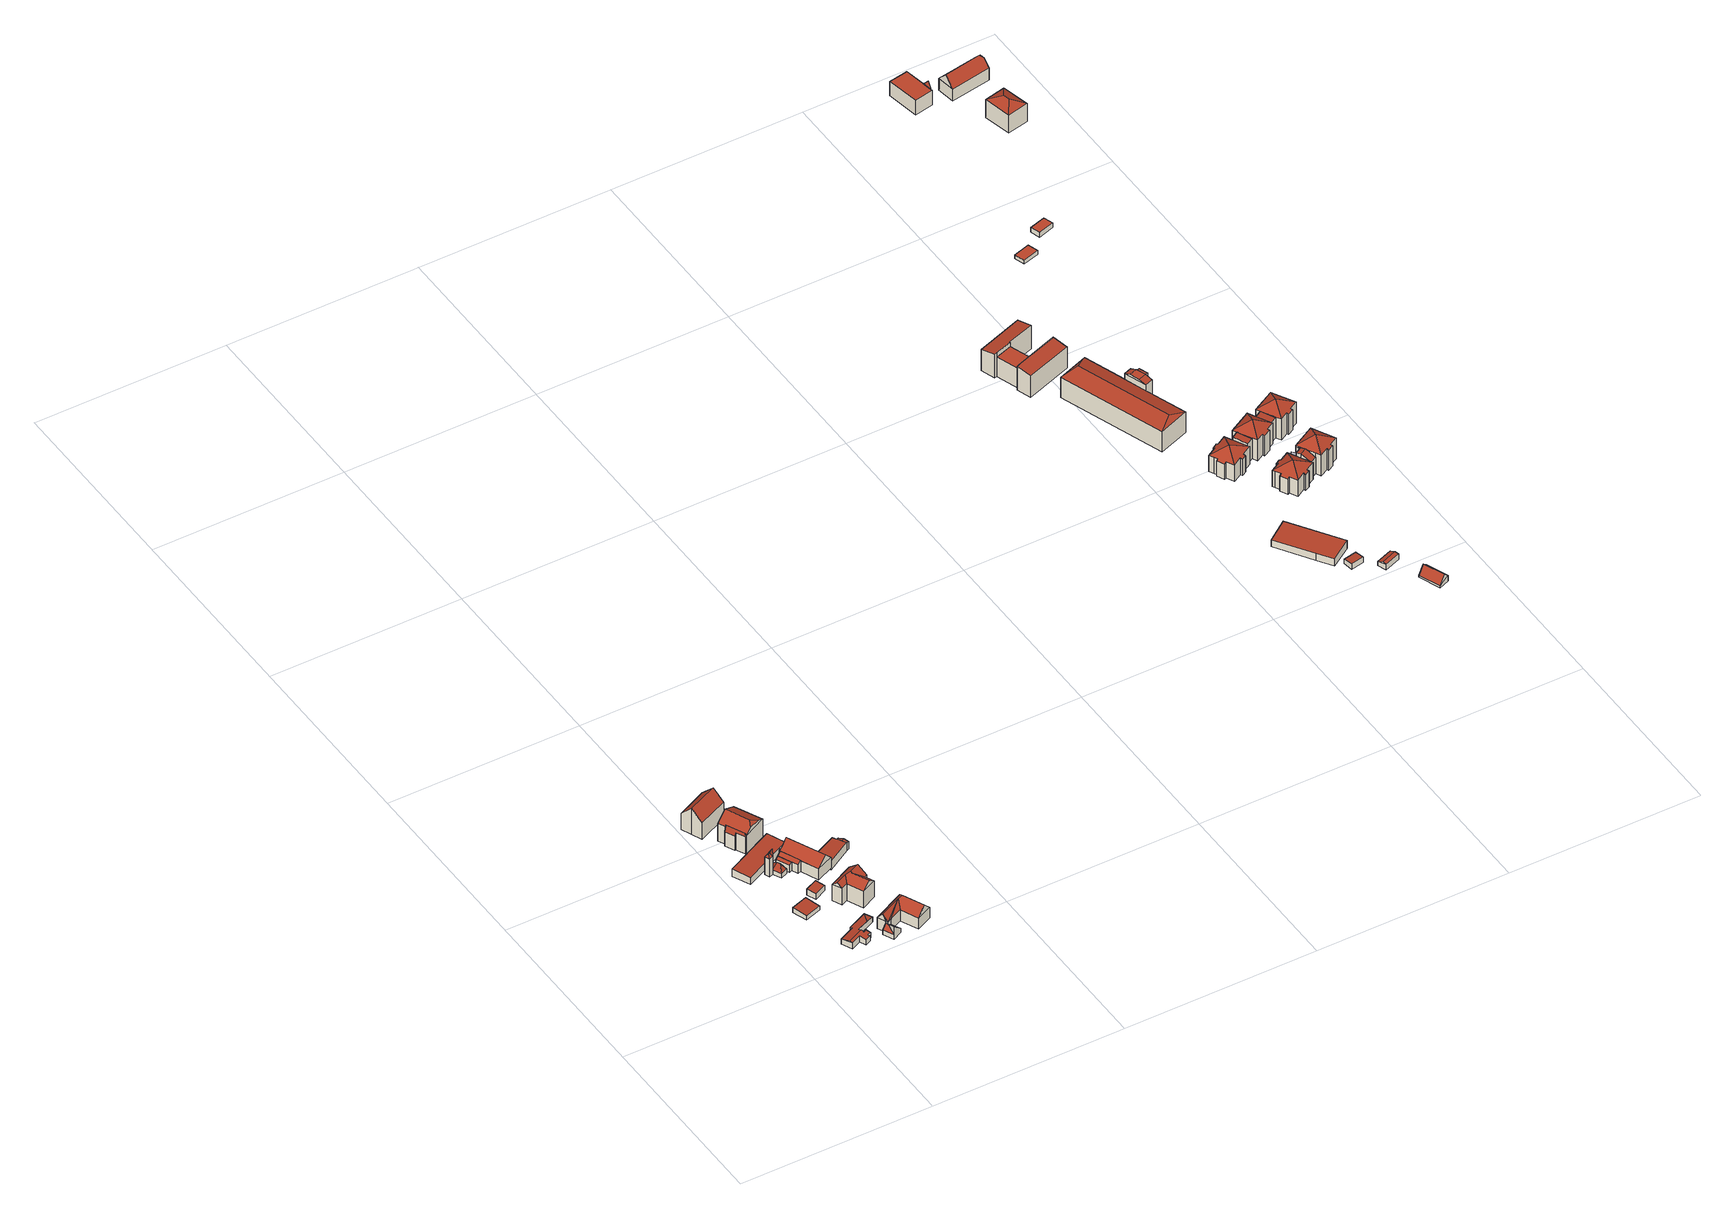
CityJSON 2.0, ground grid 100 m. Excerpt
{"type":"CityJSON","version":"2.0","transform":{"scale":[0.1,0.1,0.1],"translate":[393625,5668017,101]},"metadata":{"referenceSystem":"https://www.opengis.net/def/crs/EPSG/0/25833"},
"CityObjects":{
"building1":{"type":"Building","attributes":{"Dachtyp_tdc":"tdcPolyFlatRoof","Gemeindeschluessel":14627140,"Dachneigung":3.97,"QualitaetDacherkennung":89,"Geometrietyp2DReferenz":"3000","function":"31001_9998","roofType":"2100","measuredHeight":2.88},"geometry":[{"type":"MultiSurface","lod":"2","boundaries":[[[0,1,2,3]],[[1,4,5,2]],[[4,6,7,5]],[[6,0,3,7]],[[6,4,1,0]],[[3,2,5,7]]],"semantics":{"surfaces":[{"type":"WallSurface"},{"type":"RoofSurface"},{"type":"GroundSurface"}],"values":[0,0,0,0,1,2]}}]},
"building2":{"type":"Building","attributes":{"Dachtyp_tdc":"tdcFreeFormRoof","Gemeindeschluessel":14627140,"Dachneigung":11.3,"QualitaetDacherkennung":33,"Geometrietyp2DReferenz":"3000","function":"31001_9998","roofType":"5000","measuredHeight":3.86},"geometry":[{"type":"MultiSurface","lod":"2","boundaries":[[[8,9,10,11]],[[9,12,13,10]],[[12,14,15,13]],[[14,16,17,15]],[[16,18,19,17]],[[18,20,21,19]],[[20,22,23,21]],[[22,24,25,23]],[[24,26,27,25]],[[26,28,29,27]],[[28,30,31,29]],[[30,32,33,31]],[[32,34,35,33]],[[34,8,11,35]],[[34,32,36]],[[28,26,37,38,8,36,32,30]],[[20,18,16,14,12,9,38,37,24,22]],[[8,34,36]],[[9,8,38]],[[26,24,37]],[[11,10,13,15,17,19,21,23,25,27,29,31,33,35]]],"semantics":{"surfaces":[{"type":"WallSurface"},{"type":"RoofSurface"},{"type":"GroundSurface"}],"values":[0,0,0,0,0,0,0,0,0,0,0,0,0,0,1,1,1,0,0,0,2]}}]},
"building3":{"type":"Building","attributes":{"Gemeindeschluessel":14627140,"Geometrietyp2DReferenz":"3000","function":"31001_9998","roofType":"9999"},"children":["building3-1","building3-2"]},
"building3-1":{"type":"BuildingPart","attributes":{"Dachtyp_tdc":"tdcFreeFormRoof","Dachneigung":61.16,"QualitaetDacherkennung":17,"Geometrietyp2DReferenz":"3000","roofType":"5000","measuredHeight":6.16},"parents":["building3"],"geometry":[{"type":"MultiSurface","lod":"2","boundaries":[[[39,40,41,42]],[[40,43,44,41]],[[43,45,46,44]],[[47,48,45,43]],[[47,43,40]],[[48,47,40,39]],[[48,39,45]],[[42,41,44,46]],[[42,46,45,39]]],"semantics":{"surfaces":[{"type":"WallSurface"},{"type":"RoofSurface"},{"type":"GroundSurface"},{"type":"ClosureSurface"}],"values":[0,0,0,1,1,1,1,2,3]}}]},
"building3-2":{"type":"BuildingPart","attributes":{"Dachtyp_tdc":"tdcFreeFormRoof","Dachneigung":45.56,"QualitaetDacherkennung":5,"Geometrietyp2DReferenz":"3000","roofType":"5000","measuredHeight":12.07},"parents":["building3"],"geometry":[{"type":"MultiSurface","lod":"2","boundaries":[[[49,50,39,42,51]],[[52,53,54,46,45]],[[53,49,51,54]],[[55,56,53,52]],[[55,52,50]],[[56,55,50,49]],[[56,49,53]],[[51,42,46,54]],[[45,39,50,52]],[[45,46,42,39]]],"semantics":{"surfaces":[{"type":"WallSurface"},{"type":"RoofSurface"},{"type":"GroundSurface"},{"type":"ClosureSurface"}],"values":[0,0,0,1,1,1,1,2,0,3]}}]},
"building4":{"type":"Building","attributes":{"Dachtyp_tdc":"tdcPolyFlatRoof","Gemeindeschluessel":14627140,"Dachneigung":3.89,"QualitaetDacherkennung":78,"Geometrietyp2DReferenz":"3000","function":"31001_9998","roofType":"2100","measuredHeight":4.51},"geometry":[{"type":"MultiSurface","lod":"2","boundaries":[[[57,58,59,60]],[[58,61,62,59]],[[61,63,64,62]],[[63,65,66,64]],[[65,57,60,66]],[[65,63,61,58,57]],[[60,59,62,64,66]]],"semantics":{"surfaces":[{"type":"WallSurface"},{"type":"RoofSurface"},{"type":"GroundSurface"}],"values":[0,0,0,0,0,1,2]}}]},
"building5":{"type":"Building","attributes":{"Dachtyp_tdc":"tdcPolyFlatRoof","Gemeindeschluessel":14627140,"Dachneigung":7.79,"QualitaetDacherkennung":84,"Geometrietyp2DReferenz":"3000","function":"31001_9998","roofType":"2100","measuredHeight":3.7},"geometry":[{"type":"MultiSurface","lod":"2","boundaries":[[[67,68,69,70]],[[68,71,72,69]],[[71,73,74,72]],[[73,67,70,74]],[[73,71,68,67]],[[70,69,72,74]]],"semantics":{"surfaces":[{"type":"WallSurface"},{"type":"RoofSurface"},{"type":"GroundSurface"}],"values":[0,0,0,0,1,2]}}]},
"building6":{"type":"Building","attributes":{"Gemeindeschluessel":14627140,"Geometrietyp2DReferenz":"3000","function":"31001_9998","roofType":"9999"},"children":["building6-1","building6-2"]},
"building6-1":{"type":"BuildingPart","attributes":{"Dachtyp_tdc":"tdcPolyFlatRoof","Dachneigung":42.66,"QualitaetDacherkennung":55,"Geometrietyp2DReferenz":"3000","roofType":"2100","measuredHeight":7.33},"parents":["building6"],"geometry":[{"type":"MultiSurface","lod":"2","boundaries":[[[75,76,77,78,79]],[[80,81,82,83]],[[80,75,79,81]],[[80,83,76,75]],[[79,78,82,81]],[[83,77,76]],[[83,82,78,77]]],"semantics":{"surfaces":[{"type":"WallSurface"},{"type":"RoofSurface"},{"type":"GroundSurface"},{"type":"ClosureSurface"}],"values":[0,0,0,1,2,0,3]}}]},
"building6-2":{"type":"BuildingPart","attributes":{"Dachtyp_tdc":"tdcPolyFlatRoof","Dachneigung":42.55,"QualitaetDacherkennung":56,"Geometrietyp2DReferenz":"3000","roofType":"2100","measuredHeight":4.92},"parents":["building6"],"geometry":[{"type":"MultiSurface","lod":"2","boundaries":[[[84,85,86,87]],[[85,83,82,86]],[[77,84,87,78]],[[77,83,85,84]],[[87,86,82,78]],[[77,78,82,83]]],"semantics":{"surfaces":[{"type":"WallSurface"},{"type":"RoofSurface"},{"type":"GroundSurface"},{"type":"ClosureSurface"}],"values":[0,0,0,1,2,3]}}]},
"building7":{"type":"Building","attributes":{"Gemeindeschluessel":14627140,"Geometrietyp2DReferenz":"3000","function":"31001_9998","roofType":"9999"},"children":["building7-1","building7-2"]},
"building7-1":{"type":"BuildingPart","attributes":{"Dachtyp_tdc":"tdcPolyFlatRoof","Dachneigung":0,"QualitaetDacherkennung":44,"Geometrietyp2DReferenz":"3000","roofType":"1000","measuredHeight":5.88},"parents":["building7"],"geometry":[{"type":"MultiSurface","lod":"2","boundaries":[[[88,89,90,91]],[[89,92,93,90]],[[92,94,95,93]],[[94,96,97,95]],[[96,98,99,97]],[[98,100,101,99]],[[100,102,103,101]],[[102,104,105,103]],[[104,106,107,105]],[[106,108,109,107]],[[106,104,102,100,98,96,94,92,89,88,110,108]],[[109,111,91,90,93,95,97,99,101,103,105,107]],[[91,111,110,88]],[[111,109,108,110]]],"semantics":{"surfaces":[{"type":"WallSurface"},{"type":"RoofSurface"},{"type":"GroundSurface"},{"type":"ClosureSurface"}],"values":[0,0,0,0,0,0,0,0,0,0,1,2,3,3]}}]},
"building7-2":{"type":"BuildingPart","attributes":{"Dachtyp_tdc":"tdcGableRoof","Dachneigung":44.31,"QualitaetDacherkennung":72,"Geometrietyp2DReferenz":"3000","roofType":"3100","measuredHeight":15.27},"parents":["building7"],"geometry":[{"type":"MultiSurface","lod":"2","boundaries":[[[112,113,88,91,90]],[[114,109,108]],[[114,115,116,109]],[[115,117,118,116]],[[117,119,120,118]],[[119,121,122,120]],[[121,123,124,122]],[[123,112,90,124]],[[119,117,115,114,125]],[[125,113,112,123,121,119]],[[90,91,111,109,116,118,120,122,124]],[[110,88,113,125]],[[111,91,88,110]],[[114,108,110,125]],[[111,110,108,109]]],"semantics":{"surfaces":[{"type":"WallSurface"},{"type":"RoofSurface"},{"type":"GroundSurface"},{"type":"ClosureSurface"}],"values":[0,0,0,0,0,0,0,0,1,1,2,0,3,0,3]}}]},
"building8":{"type":"Building","attributes":{"Gemeindeschluessel":14627140,"Geometrietyp2DReferenz":"3000","function":"31001_9998","roofType":"9999"},"children":["building8-1","building8-2"]},
"building8-1":{"type":"BuildingPart","attributes":{"Dachtyp_tdc":"tdcGableAndHippedGRoof","Dachneigung":27.68,"QualitaetDacherkennung":47,"Geometrietyp2DReferenz":"3000","roofType":"9999","measuredHeight":14.29},"parents":["building8"],"geometry":[{"type":"MultiSurface","lod":"2","boundaries":[[[126,127,128,129,130]],[[131,132,133,134,135]],[[132,136,137,133]],[[136,126,130,137]],[[138,139,140]],[[136,141,139,138,126]],[[131,127,140,139,141,132]],[[126,138,140,127]],[[132,141,136]],[[130,129,134,133,137]],[[135,128,127,131]],[[135,134,129,128]]],"semantics":{"surfaces":[{"type":"WallSurface"},{"type":"RoofSurface"},{"type":"GroundSurface"},{"type":"ClosureSurface"}],"values":[0,0,0,0,1,1,1,0,0,2,0,3]}}]},
"building8-2":{"type":"BuildingPart","attributes":{"Dachtyp_tdc":"tdcFreeFormRoof","Dachneigung":75.06,"QualitaetDacherkennung":33,"Geometrietyp2DReferenz":"3000","roofType":"5000","measuredHeight":11.72},"parents":["building8"],"geometry":[{"type":"MultiSurface","lod":"2","boundaries":[[[142,143,144,145]],[[143,146,147,144]],[[146,148,149,147]],[[148,150,151,149]],[[150,135,134,151]],[[128,142,145,129]],[[150,148,146,143,142,152]],[[142,128,152]],[[128,135,150,152]],[[145,144,147,149,151,134,129]],[[129,134,135,128]]],"semantics":{"surfaces":[{"type":"WallSurface"},{"type":"RoofSurface"},{"type":"GroundSurface"},{"type":"ClosureSurface"}],"values":[0,0,0,0,0,0,1,1,1,2,3]}}]},
"building9":{"type":"Building","attributes":{"Dachtyp_tdc":"tdcFreeFormRoof","Gemeindeschluessel":14627140,"Dachneigung":38.26,"QualitaetDacherkennung":43,"Geometrietyp2DReferenz":"3000","function":"31001_9998","roofType":"5000","measuredHeight":13.47},"geometry":[{"type":"MultiSurface","lod":"2","boundaries":[[[153,154,155,156]],[[154,157,158,155]],[[157,159,160,158]],[[159,161,162,160]],[[161,163,164,162]],[[163,165,166,164]],[[165,167,168,166]],[[167,153,156,168]],[[169,170,171,172,167,165]],[[169,165,163]],[[170,169,163,161]],[[173,174,171,170,161,159]],[[173,159,157]],[[174,173,157,154]],[[172,171,174,154,153]],[[172,153,167]],[[156,155,158,160,162,164,166,168]]],"semantics":{"surfaces":[{"type":"WallSurface"},{"type":"RoofSurface"},{"type":"GroundSurface"}],"values":[0,0,0,0,0,0,0,0,1,0,1,1,0,1,1,0,2]}}]},
"building10":{"type":"Building","attributes":{"Gemeindeschluessel":14627140,"Geometrietyp2DReferenz":"3000","function":"31001_9998","roofType":"9999"},"children":["building10-1","building10-2","building10-3","building10-4"]},
"building10-1":{"type":"BuildingPart","attributes":{"Dachtyp_tdc":"tdcPolyFlatRoof","Dachneigung":5.87,"QualitaetDacherkennung":56,"Geometrietyp2DReferenz":"3000","roofType":"2100","measuredHeight":3.84},"parents":["building10"],"geometry":[{"type":"MultiSurface","lod":"2","boundaries":[[[175,63,64,66]],[[63,176,177,64]],[[178,175,66,179]],[[178,176,63,175]],[[66,64,177,179]],[[178,179,177,176]]],"semantics":{"surfaces":[{"type":"WallSurface"},{"type":"RoofSurface"},{"type":"GroundSurface"},{"type":"ClosureSurface"}],"values":[0,0,0,1,2,3]}}]},
"building10-2":{"type":"BuildingPart","attributes":{"Dachtyp_tdc":"tdcPolyFlatRoof","Dachneigung":38.65,"QualitaetDacherkennung":67,"Geometrietyp2DReferenz":"3000","roofType":"2100","measuredHeight":6.52},"parents":["building10"],"geometry":[{"type":"MultiSurface","lod":"2","boundaries":[[[180,181,182,183,184]],[[180,185,186,187,181]],[[188,189,190,191,192]],[[189,188,185,180,184,193]],[[182,181,187,192,191]],[[188,186,185]],[[188,192,187,186]],[[183,182,191,190]],[[184,183,190,189,193]]],"semantics":{"surfaces":[{"type":"WallSurface"},{"type":"RoofSurface"},{"type":"GroundSurface"},{"type":"ClosureSurface"}],"values":[0,0,0,1,2,0,3,3,3]}}]},
"building10-3":{"type":"BuildingPart","attributes":{"Dachtyp_tdc":"tdcGableRoof","Dachneigung":40.29,"QualitaetDacherkennung":84,"Geometrietyp2DReferenz":"3000","roofType":"3100","measuredHeight":10.89},"parents":["building10"],"geometry":[{"type":"MultiSurface","lod":"2","boundaries":[[[194,183,182,195]],[[190,196,178,179,191]],[[197,198,199,177,176]],[[198,200,201,199]],[[200,194,195,201]],[[202,200,203,204,205]],[[184,206,202,205,207,208,193]],[[190,189,208,207,196]],[[196,207,205,204,197]],[[194,206,184,183]],[[200,202,206,194]],[[197,204,203,198]],[[198,203,200]],[[195,182,191,179,177,199,201]],[[191,182,183,190]],[[176,178,196,197]],[[176,177,179,178]],[[189,193,208]],[[183,184,193,189,190]]],"semantics":{"surfaces":[{"type":"WallSurface"},{"type":"RoofSurface"},{"type":"GroundSurface"},{"type":"ClosureSurface"}],"values":[0,0,0,0,0,1,1,0,0,0,0,0,0,2,3,0,3,0,3]}}]},
"building10-4":{"type":"BuildingPart","attributes":{"Dachtyp_tdc":"tdcPolyFlatRoof","Dachneigung":35.23,"QualitaetDacherkennung":63,"Geometrietyp2DReferenz":"3000","roofType":"2100","measuredHeight":5.08},"parents":["building10"],"geometry":[{"type":"MultiSurface","lod":"2","boundaries":[[[186,209,210,187]],[[209,211,212,210]],[[211,188,192,212]],[[188,211,209,186]],[[187,210,212,192]],[[187,192,188,186]]],"semantics":{"surfaces":[{"type":"WallSurface"},{"type":"RoofSurface"},{"type":"GroundSurface"},{"type":"ClosureSurface"}],"values":[0,0,0,1,2,3]}}]},
"building11":{"type":"Building","attributes":{"Dachtyp_tdc":"tdcFreeFormRoof","Gemeindeschluessel":14627140,"Dachneigung":46.39,"QualitaetDacherkennung":43,"Geometrietyp2DReferenz":"3000","function":"31001_9998","roofType":"5000","measuredHeight":11.1},"geometry":[{"type":"MultiSurface","lod":"2","boundaries":[[[213,214,215,216]],[[214,217,218,215]],[[217,219,220,218]],[[219,221,222,220]],[[221,223,224,222]],[[223,225,226,224]],[[225,227,228,226]],[[227,213,216,228]],[[225,229,227]],[[229,225,223]],[[230,221,219]],[[230,223,221]],[[223,230,229]],[[231,232,230,219,217]],[[231,217,214]],[[232,231,214,213]],[[229,230,232,213,227]],[[216,215,218,220,222,224,226,228]]],"semantics":{"surfaces":[{"type":"WallSurface"},{"type":"RoofSurface"},{"type":"GroundSurface"}],"values":[0,0,0,0,0,0,0,0,0,0,1,1,1,1,0,1,1,2]}}]},
"building12":{"type":"Building","attributes":{"Gemeindeschluessel":14627140,"Geometrietyp2DReferenz":"3000","function":"31001_9998","roofType":"9999"},"children":["building12-1","building12-2"]},
"building12-1":{"type":"BuildingPart","attributes":{"Dachtyp_tdc":"tdcPolyFlatRoof","Dachneigung":4.73,"QualitaetDacherkennung":66,"Geometrietyp2DReferenz":"3000","roofType":"2100","measuredHeight":5.1},"parents":["building12"],"geometry":[{"type":"MultiSurface","lod":"2","boundaries":[[[233,234,235,236,237]],[[238,239,240,241,242]],[[239,243,244,240]],[[243,233,237,244]],[[243,239,238,245,246,234,233]],[[237,236,241,240,244]],[[242,245,238]],[[246,235,234]],[[242,241,236,235]],[[242,235,246,245]]],"semantics":{"surfaces":[{"type":"WallSurface"},{"type":"RoofSurface"},{"type":"GroundSurface"},{"type":"ClosureSurface"}],"values":[0,0,0,0,1,2,0,0,3,3]}}]},
"building12-2":{"type":"BuildingPart","attributes":{"Dachtyp_tdc":"tdcGableRoof","Dachneigung":17.33,"QualitaetDacherkennung":64,"Geometrietyp2DReferenz":"3000","roofType":"3100","measuredHeight":5.11},"parents":["building12"],"geometry":[{"type":"MultiSurface","lod":"2","boundaries":[[[235,247,248,236]],[[247,249,250,248]],[[249,242,241,250]],[[249,247,251]],[[247,235,246,252,251]],[[242,249,251,252,245]],[[236,248,250,241]],[[235,236,241,242]],[[245,252,246]],[[242,245,246,235]]],"semantics":{"surfaces":[{"type":"WallSurface"},{"type":"RoofSurface"},{"type":"GroundSurface"},{"type":"ClosureSurface"}],"values":[0,0,0,0,1,1,2,3,0,3]}}]},
"building13":{"type":"Building","attributes":{"Dachtyp_tdc":"tdcPolyFlatRoof","Gemeindeschluessel":14627140,"Dachneigung":3.81,"QualitaetDacherkennung":89,"Geometrietyp2DReferenz":"3000","function":"31001_9998","roofType":"2100","measuredHeight":4.73},"geometry":[{"type":"MultiSurface","lod":"2","boundaries":[[[253,254,255,256]],[[254,257,258,255]],[[257,259,260,258]],[[259,261,262,260]],[[261,253,256,262]],[[261,259,257,254,253]],[[256,255,258,260,262]]],"semantics":{"surfaces":[{"type":"WallSurface"},{"type":"RoofSurface"},{"type":"GroundSurface"}],"values":[0,0,0,0,0,1,2]}}]},
"building14":{"type":"Building","attributes":{"Gemeindeschluessel":14627140,"Geometrietyp2DReferenz":"3000","function":"31001_9998","roofType":"9999"},"children":["building14-1","building14-2","building14-3"]},
"building14-1":{"type":"BuildingPart","attributes":{"Dachtyp_tdc":"tdcPolyFlatRoof","Dachneigung":10.18,"QualitaetDacherkennung":61,"Geometrietyp2DReferenz":"3000","roofType":"2100","measuredHeight":13.9},"parents":["building14"],"geometry":[{"type":"MultiSurface","lod":"2","boundaries":[[[263,264,265,266]],[[264,267,268,265]],[[267,269,270,271,268]],[[272,273,274]],[[272,275,276,273]],[[275,277,278,276]],[[277,263,266,278]],[[277,275,272,269,267,264,263]],[[266,265,268,271,273,276,278]],[[274,270,269,272]],[[274,273,271,270]]],"semantics":{"surfaces":[{"type":"WallSurface"},{"type":"RoofSurface"},{"type":"GroundSurface"},{"type":"ClosureSurface"}],"values":[0,0,0,0,0,0,0,1,2,0,3]}}]},
"building14-2":{"type":"BuildingPart","attributes":{"Dachtyp_tdc":"tdcPolyFlatRoof","Dachneigung":0,"QualitaetDacherkennung":80,"Geometrietyp2DReferenz":"3000","roofType":"1000","measuredHeight":11.47},"parents":["building14"],"geometry":[{"type":"MultiSurface","lod":"2","boundaries":[[[270,279,280,271]],[[281,274,273,282]],[[274,281,279,270]],[[271,280,282,273]],[[282,280,279,281]],[[271,273,274,270]]],"semantics":{"surfaces":[{"type":"WallSurface"},{"type":"RoofSurface"},{"type":"GroundSurface"},{"type":"ClosureSurface"}],"values":[0,0,1,2,3,3]}}]},
"building14-3":{"type":"BuildingPart","attributes":{"Dachtyp_tdc":"tdcPolyFlatRoof","Dachneigung":10.48,"QualitaetDacherkennung":58,"Geometrietyp2DReferenz":"3000","roofType":"2100","measuredHeight":13.94},"parents":["building14"],"geometry":[{"type":"MultiSurface","lod":"2","boundaries":[[[283,280,279]],[[283,284,285,280]],[[284,286,287,285]],[[286,288,289,287]],[[288,290,291,289]],[[290,292,282,291]],[[292,281,282]],[[292,290,288,286,284,283]],[[280,285,287,289,291,282]],[[279,281,292,283]],[[279,280,282,281]]],"semantics":{"surfaces":[{"type":"WallSurface"},{"type":"RoofSurface"},{"type":"GroundSurface"},{"type":"ClosureSurface"}],"values":[0,0,0,0,0,0,0,1,2,0,3]}}]},
"building15":{"type":"Building","attributes":{"Dachtyp_tdc":"tdcPolyFlatRoof","Gemeindeschluessel":14627140,"Dachneigung":5.31,"QualitaetDacherkennung":82,"Geometrietyp2DReferenz":"3000","function":"31001_9998","roofType":"2100","measuredHeight":3.14},"geometry":[{"type":"MultiSurface","lod":"2","boundaries":[[[293,294,295,296]],[[294,297,298,295]],[[297,299,300,298]],[[299,293,296,300]],[[299,297,294,293]],[[296,295,298,300]]],"semantics":{"surfaces":[{"type":"WallSurface"},{"type":"RoofSurface"},{"type":"GroundSurface"}],"values":[0,0,0,0,1,2]}}]},
"building16":{"type":"Building","attributes":{"name":"Landratsamt Meißen Kreisordnungsamt","Gemeindeschluessel":14627140,"Geometrietyp2DReferenz":"3000","function":"31001_3010","roofType":"9999"},"children":["building16-1","building16-2","building16-3"]},
"building16-1":{"type":"BuildingPart","attributes":{"Dachtyp_tdc":"tdcCutGableRoof","Dachneigung":2.04,"QualitaetDacherkennung":69,"Geometrietyp2DReferenz":"3000","roofType":"9999","measuredHeight":16.59},"parents":["building16"],"geometry":[{"type":"MultiSurface","lod":"2","boundaries":[[[301,302,303,304,305]],[[302,306,307,303]],[[308,309,310,311]],[[309,312,313,314,310]],[[315,316,317,318,319,320]],[[302,301,321,322]],[[323,319,318,324,325,322,321]],[[302,322,325,306]],[[312,320,319,323,321,301]],[[309,315,320,312]],[[308,316,315,309]],[[314,304,303,307,311,310]],[[305,313,312,301]],[[305,304,314,313]],[[311,307,306,308]],[[324,318,317]],[[306,325,324,317,316,308]]],"semantics":{"surfaces":[{"type":"WallSurface"},{"type":"RoofSurface"},{"type":"GroundSurface"},{"type":"ClosureSurface"}],"values":[0,0,0,0,1,1,1,0,0,0,0,2,0,3,3,0,3]}}]},
"building16-2":{"type":"BuildingPart","attributes":{"Dachtyp_tdc":"tdcHipRoof","Dachneigung":15.94,"QualitaetDacherkennung":70,"Geometrietyp2DReferenz":"3000","roofType":"3200","measuredHeight":14.38},"parents":["building16"],"geometry":[{"type":"MultiSurface","lod":"2","boundaries":[[[326,327,328,329]],[[327,330,331,328]],[[330,332,333,331]],[[332,305,304,333]],[[313,326,329,314]],[[332,330,334]],[[327,326,335]],[[330,327,335,334]],[[326,313,305,332,334,335]],[[329,328,331,333,304,314]],[[314,304,305,313]]],"semantics":{"surfaces":[{"type":"WallSurface"},{"type":"RoofSurface"},{"type":"GroundSurface"},{"type":"ClosureSurface"}],"values":[0,0,0,0,0,1,1,1,1,2,3]}}]},
"building16-3":{"type":"BuildingPart","attributes":{"Dachtyp_tdc":"tdcPolyFlatRoof","Dachneigung":0,"QualitaetDacherkennung":36,"Geometrietyp2DReferenz":"3000","roofType":"1000","measuredHeight":16.54},"parents":["building16"],"geometry":[{"type":"MultiSurface","lod":"2","boundaries":[[[336,316,308,311,337]],[[338,339,340,307,306,325]],[[339,336,337,340]],[[339,338,324,317,316,336]],[[337,311,307,340]],[[325,324,338]],[[306,307,311,308]],[[325,306,308,316,317,324]]],"semantics":{"surfaces":[{"type":"WallSurface"},{"type":"RoofSurface"},{"type":"GroundSurface"},{"type":"ClosureSurface"}],"values":[0,0,0,1,2,0,3,3]}}]},
"building17":{"type":"Building","attributes":{"Dachtyp_tdc":"tdcGableRoof","Gemeindeschluessel":14627140,"Dachneigung":19.32,"QualitaetDacherkennung":69,"Geometrietyp2DReferenz":"3000","function":"31001_9998","roofType":"3100","measuredHeight":3.62},"geometry":[{"type":"MultiSurface","lod":"2","boundaries":[[[341,342,343,344]],[[342,345,346,343]],[[345,347,348,346]],[[347,341,344,348]],[[345,342,349]],[[341,347,350]],[[342,341,350,349]],[[347,345,349,350]],[[344,343,346,348]]],"semantics":{"surfaces":[{"type":"WallSurface"},{"type":"RoofSurface"},{"type":"GroundSurface"}],"values":[0,0,0,0,0,0,1,1,2]}}]},
"building18":{"type":"Building","attributes":{"Dachtyp_tdc":"tdcGableRoof","Gemeindeschluessel":14627140,"Dachneigung":55.48,"QualitaetDacherkennung":17,"Geometrietyp2DReferenz":"3000","function":"31001_9998","roofType":"3100","measuredHeight":5.63},"geometry":[{"type":"MultiSurface","lod":"2","boundaries":[[[351,352,353,354]],[[352,355,356,353]],[[355,357,358,356]],[[357,351,354,358]],[[355,352,359]],[[351,357,360]],[[352,351,360,359]],[[357,355,359,360]],[[354,353,356,358]]],"semantics":{"surfaces":[{"type":"WallSurface"},{"type":"RoofSurface"},{"type":"GroundSurface"}],"values":[0,0,0,0,0,0,1,1,2]}}]},
"building19":{"type":"Building","attributes":{"Gemeindeschluessel":14627140,"Geometrietyp2DReferenz":"3000","function":"31001_9998","roofType":"9999"},"children":["building19-1","building19-2","building19-3","building19-4","building19-5"]},
"building19-1":{"type":"BuildingPart","attributes":{"Dachtyp_tdc":"tdcTentRoof","Dachneigung":32.63,"QualitaetDacherkennung":41,"Geometrietyp2DReferenz":"3000","roofType":"3500","measuredHeight":13.58},"parents":["building19"],"geometry":[{"type":"MultiSurface","lod":"2","boundaries":[[[361,362,363,364]],[[362,365,366,363]],[[365,367,368,366]],[[367,369,368]],[[370,371,372,373]],[[371,374,375,372]],[[374,376,377,375]],[[376,378,379,377]],[[378,380,381,379]],[[380,382,383,381]],[[382,384,385,383]],[[384,386,387,385]],[[386,388,389,387]],[[388,390,391,389]],[[390,392,393,391]],[[392,394,395,393]],[[394,396,397,395]],[[396,398,399,397]],[[398,361,364,399]],[[371,370,369,367,365,400]],[[382,380,378,376,374,371,400]],[[394,392,390,388,386,384,382,400]],[[365,362,361,398,396,394,400]],[[364,363,366,368,373,372,375,377,379,381,383,385,387,389,391,393,395,397,399]],[[373,368,369,370]]],"semantics":{"surfaces":[{"type":"WallSurface"},{"type":"RoofSurface"},{"type":"GroundSurface"},{"type":"ClosureSurface"}],"values":[0,0,0,0,0,0,0,0,0,0,0,0,0,0,0,0,0,0,0,1,1,1,1,2,3]}}]},
"building19-2":{"type":"BuildingPart","attributes":{"Dachtyp_tdc":"tdcTentRoof","Dachneigung":33.39,"QualitaetDacherkennung":68,"Geometrietyp2DReferenz":"3000","roofType":"3500","measuredHeight":16.57},"parents":["building19"],"geometry":[{"type":"MultiSurface","lod":"2","boundaries":[[[401,402,403,404,405]],[[402,406,407,403]],[[406,408,409,407]],[[408,410,411,409]],[[410,412,413,411]],[[412,414,415,413]],[[414,416,417,415]],[[416,418,419,417]],[[418,420,419]],[[421,422,423,424]],[[422,425,426,423]],[[425,427,428,426]],[[427,429,430,428]],[[406,402,401,431,429,427,432]],[[416,414,412,410,408,406,432]],[[425,422,421,433,418,416,432]],[[427,425,432]],[[430,404,403,407,409,411,413,415,417,419,424,423,426,428]],[[405,431,401]],[[404,430,429,431,405]],[[433,420,418]],[[421,424,419,420,433]]],"semantics":{"surfaces":[{"type":"WallSurface"},{"type":"RoofSurface"},{"type":"GroundSurface"},{"type":"ClosureSurface"}],"values":[0,0,0,0,0,0,0,0,0,0,0,0,0,1,1,1,1,2,0,3,0,3]}}]},
"building19-3":{"type":"BuildingPart","attributes":{"Dachtyp_tdc":"tdcPolyFlatRoof","Dachneigung":4.38,"QualitaetDacherkennung":41,"Geometrietyp2DReferenz":"3000","roofType":"2100","measuredHeight":12.24},"parents":["building19"],"geometry":[{"type":"MultiSurface","lod":"2","boundaries":[[[420,434,370,373,419]],[[435,368,369]],[[435,436,423,368]],[[436,437,421,424,423]],[[436,435,434,420,433,437]],[[424,419,373,368,423]],[[433,421,437]],[[420,419,424,421,433]],[[369,370,434,435]],[[369,368,373,370]]],"semantics":{"surfaces":[{"type":"WallSurface"},{"type":"RoofSurface"},{"type":"GroundSurface"},{"type":"ClosureSurface"}],"values":[0,0,0,0,1,2,0,3,0,3]}}]},
"building19-4":{"type":"BuildingPart","attributes":{"Dachtyp_tdc":"tdcPolyFlatRoof","Dachneigung":3.92,"QualitaetDacherkennung":47,"Geometrietyp2DReferenz":"3000","roofType":"2100","measuredHeight":12.28},"parents":["building19"],"geometry":[{"type":"MultiSurface","lod":"2","boundaries":[[[438,439,403,440]],[[439,405,404,403]],[[429,441,442,430]],[[429,431,405,439,438,443,444,441]],[[445,440,403,404,430,442]],[[443,445,442,441,444]],[[440,445,443,438]],[[430,404,405,431,429]]],"semantics":{"surfaces":[{"type":"WallSurface"},{"type":"RoofSurface"},{"type":"GroundSurface"},{"type":"ClosureSurface"}],"values":[0,0,0,1,2,3,3,3]}}]},
"building19-5":{"type":"BuildingPart","attributes":{"Dachtyp_tdc":"tdcTentRoof","Dachneigung":31.85,"QualitaetDacherkennung":61,"Geometrietyp2DReferenz":"3000","roofType":"3500","measuredHeight":16.49},"parents":["building19"],"geometry":[{"type":"MultiSurface","lod":"2","boundaries":[[[446,447,448,449]],[[447,450,451,448]],[[450,452,453,451]],[[452,454,455,453]],[[454,456,457,455]],[[456,458,438,440,457]],[[441,459,460,442]],[[459,461,462,460]],[[461,446,449,462]],[[446,461,463]],[[456,454,452,450,447,446,463]],[[459,441,444,464,458,456,463]],[[461,459,463]],[[449,448,451,453,455,457,440,445,442,460,462]],[[443,438,458,464]],[[443,445,440,438]],[[444,443,464]],[[441,442,445,443,444]]],"semantics":{"surfaces":[{"type":"WallSurface"},{"type":"RoofSurface"},{"type":"GroundSurface"},{"type":"ClosureSurface"}],"values":[0,0,0,0,0,0,0,0,0,1,1,1,1,2,0,3,0,3]}}]},
"building20":{"type":"Building","attributes":{"Gemeindeschluessel":14627140,"Geometrietyp2DReferenz":"3000","function":"31001_9998","roofType":"9999"},"children":["building20-1","building20-2","building20-3"]},
"building20-1":{"type":"BuildingPart","attributes":{"Dachtyp_tdc":"tdcGableRoof","Dachneigung":28.79,"QualitaetDacherkennung":52,"Geometrietyp2DReferenz":"3000","roofType":"3100","measuredHeight":12.33},"parents":["building20"],"geometry":[{"type":"MultiSurface","lod":"2","boundaries":[[[465,466,467,468]],[[469,470,471,472]],[[473,465,468,474]],[[475,476,470,469,477,478]],[[478,479,466,465,473,480,473,475]],[[468,467,481,472,471,482,474,483,474]],[[484,479,478]],[[481,467,466,479,484]],[[477,484,478]],[[481,484,477,469,472]],[[485,476,475]],[[482,471,470,476,485]],[[473,486,485,475]],[[487,483,474,486]],[[480,487,486,473]],[[482,485,486,474]],[[480,473,474,483,487]]],"semantics":{"surfaces":[{"type":"WallSurface"},{"type":"RoofSurface"},{"type":"GroundSurface"},{"type":"ClosureSurface"}],"values":[0,0,0,1,1,2,0,3,0,3,0,3,0,3,3,3,3]}}]},
"building20-2":{"type":"BuildingPart","attributes":{"Dachtyp_tdc":"tdcTentRoof","Dachneigung":32.47,"QualitaetDacherkennung":44,"Geometrietyp2DReferenz":"3000","roofType":"3500","measuredHeight":13.65},"parents":["building20"],"geometry":[{"type":"MultiSurface","lod":"2","boundaries":[[[488,489,490,491]],[[489,492,493,490]],[[492,494,495,493]],[[494,496,497,495]],[[496,498,499,497]],[[498,500,501,499]],[[500,502,503,501]],[[502,504,505,503]],[[504,506,507,505]],[[506,508,509,507]],[[508,510,511,509]],[[510,512,513,511]],[[512,514,515,513]],[[514,487,483,515]],[[516,517,518,471,470]],[[517,519,520,518]],[[519,521,522,520]],[[521,523,524,522]],[[523,488,491,524]],[[504,502,500,498,496,494,492,525]],[[514,512,510,508,506,504,525]],[[519,517,516,476,485,486,487,514,525]],[[492,489,488,523,521,519,525]],[[491,490,493,495,497,499,501,503,505,507,509,511,513,515,483,474,482,471,518,520,522,524]],[[470,476,516]],[[471,482,485,476,470]],[[474,483,487,486]],[[482,474,486,485]]],"semantics":{"surfaces":[{"type":"WallSurface"},{"type":"RoofSurface"},{"type":"GroundSurface"},{"type":"ClosureSurface"}],"values":[0,0,0,0,0,0,0,0,0,0,0,0,0,0,0,0,0,0,0,1,1,1,1,2,0,3,3,3]}}]},
"building20-3":{"type":"BuildingPart","attributes":{"Dachtyp_tdc":"tdcTentRoof","Dachneigung":32.67,"QualitaetDacherkennung":61,"Geometrietyp2DReferenz":"3000","roofType":"3500","measuredHeight":16.5},"parents":["building20"],"geometry":[{"type":"MultiSurface","lod":"2","boundaries":[[[526,527,528,529]],[[527,530,531,528]],[[530,532,472,531]],[[532,469,472]],[[533,534,535,467,466]],[[534,536,537,535]],[[536,538,539,537]],[[538,540,541,539]],[[540,526,529,541]],[[533,479,484,477,532,530,542]],[[534,533,542]],[[536,534,542]],[[530,527,526,540,538,536,542]],[[529,528,531,472,481,467,535,537,539,541]],[[477,469,532]],[[466,479,533]],[[467,481,484,479,466]],[[481,472,469,477,484]]],"semantics":{"surfaces":[{"type":"WallSurface"},{"type":"RoofSurface"},{"type":"GroundSurface"},{"type":"ClosureSurface"}],"values":[0,0,0,0,0,0,0,0,0,1,1,1,1,2,0,0,3,3]}}]},
"building21":{"type":"Building","attributes":{"Dachtyp_tdc":"tdcPolyFlatRoof","Gemeindeschluessel":14627140,"Dachneigung":0,"QualitaetDacherkennung":61,"Geometrietyp2DReferenz":"3000","function":"31001_9998","roofType":"1000","measuredHeight":2.31},"geometry":[{"type":"MultiSurface","lod":"2","boundaries":[[[543,544,545,546]],[[544,547,548,545]],[[547,549,550,548]],[[549,543,546,550]],[[549,547,544,543]],[[546,545,548,550]]],"semantics":{"surfaces":[{"type":"WallSurface"},{"type":"RoofSurface"},{"type":"GroundSurface"}],"values":[0,0,0,0,1,2]}}]},
"building22":{"type":"Building","attributes":{"Dachtyp_tdc":"tdcPolyFlatRoof","Gemeindeschluessel":14627140,"Dachneigung":0,"QualitaetDacherkennung":76,"Geometrietyp2DReferenz":"3000","function":"31001_9998","roofType":"1000","measuredHeight":2.82},"geometry":[{"type":"MultiSurface","lod":"2","boundaries":[[[551,552,553,554]],[[552,555,556,553]],[[555,557,558,556]],[[557,551,554,558]],[[557,555,552,551]],[[554,553,556,558]]],"semantics":{"surfaces":[{"type":"WallSurface"},{"type":"RoofSurface"},{"type":"GroundSurface"}],"values":[0,0,0,0,1,2]}}]},
"building23":{"type":"Building","attributes":{"Gemeindeschluessel":14627140,"Geometrietyp2DReferenz":"3000","function":"31001_9998","roofType":"9999"},"children":["building23-1","building23-2","building23-3"]},
"building23-1":{"type":"BuildingPart","attributes":{"Dachtyp_tdc":"tdcFreeFormRoof","Dachneigung":56.76,"QualitaetDacherkennung":21,"Geometrietyp2DReferenz":"3000","roofType":"5000","measuredHeight":5.82},"parents":["building23"],"geometry":[{"type":"MultiSurface","lod":"2","boundaries":[[[559,560,561,562]],[[560,563,564,561]],[[563,565,566,564]],[[567,568,569,565,563]],[[567,563,560]],[[568,567,560,559,570]],[[562,561,564,566]],[[562,566,565,559]],[[568,570,569]],[[569,570,559,565]]],"semantics":{"surfaces":[{"type":"WallSurface"},{"type":"RoofSurface"},{"type":"GroundSurface"},{"type":"ClosureSurface"}],"values":[0,0,0,1,0,1,2,3,0,3]}}]},
"building23-2":{"type":"BuildingPart","attributes":{"Dachtyp_tdc":"tdcPolyFlatRoof","Dachneigung":0,"QualitaetDacherkennung":0,"Geometrietyp2DReferenz":"3000","roofType":"9999","measuredHeight":4.78},"parents":["building23"],"geometry":[{"type":"MultiSurface","lod":"2","boundaries":[[[571,572,573,569,570,574,575]],[[575,574,559,562,576]],[[565,569,573]],[[559,574,570]],[[573,572,577,566,565]],[[571,575,576,578]],[[576,562,566,577,578]],[[565,566,562,559]],[[565,559,570,569]],[[578,577,572,571]]],"semantics":{"surfaces":[{"type":"RoofSurface"},{"type":"WallSurface"},{"type":"GroundSurface"},{"type":"ClosureSurface"}],"values":[0,1,1,1,1,1,2,3,3,3]}}]},
"building23-3":{"type":"BuildingPart","attributes":{"Dachtyp_tdc":"tdcPolyFlatRoof","Dachneigung":0,"QualitaetDacherkennung":68,"Geometrietyp2DReferenz":"3000","roofType":"1000","measuredHeight":8.44},"parents":["building23"],"geometry":[{"type":"MultiSurface","lod":"2","boundaries":[[[579,580,581,582]],[[580,583,584,581]],[[583,585,571,578,584]],[[586,579,582,577,572]],[[586,585,583,580,579]],[[582,581,584,578,577]],[[572,571,585,586]],[[572,577,578,571]]],"semantics":{"surfaces":[{"type":"WallSurface"},{"type":"RoofSurface"},{"type":"GroundSurface"},{"type":"ClosureSurface"}],"values":[0,0,0,0,1,2,0,3]}}]},
"building24":{"type":"Building","attributes":{"Dachtyp_tdc":"tdcHipRoof","Gemeindeschluessel":14627140,"Dachneigung":26.35,"QualitaetDacherkennung":82,"Geometrietyp2DReferenz":"3000","function":"31001_9998","roofType":"3200","measuredHeight":13.24},"geometry":[{"type":"MultiSurface","lod":"2","boundaries":[[[587,588,589,590]],[[588,591,592,589]],[[591,593,594,592]],[[593,587,590,594]],[[591,588,595]],[[587,593,596]],[[588,587,596,595]],[[593,591,595,596]],[[590,589,592,594]]],"semantics":{"surfaces":[{"type":"WallSurface"},{"type":"RoofSurface"},{"type":"GroundSurface"}],"values":[0,0,0,0,1,1,1,1,2]}}]},
"building25":{"type":"Building","attributes":{"Dachtyp_tdc":"tdcGableAndHippedGRoof","Gemeindeschluessel":14627140,"Dachneigung":48.34,"QualitaetDacherkennung":71,"Geometrietyp2DReferenz":"3000","function":"31001_9998","roofType":"9999","measuredHeight":12.27},"geometry":[{"type":"MultiSurface","lod":"2","boundaries":[[[597,598,599,600]],[[598,601,602,599]],[[601,603,604,602]],[[603,597,600,604]],[[601,598,605,606]],[[597,603,607]],[[606,605,608]],[[598,597,607,608,605]],[[603,601,606,608,607]],[[600,599,602,604]]],"semantics":{"surfaces":[{"type":"WallSurface"},{"type":"RoofSurface"},{"type":"GroundSurface"}],"values":[0,0,0,0,0,0,1,1,1,2]}}]}
},
"vertices":[
[147,307,80],[120,383,85],[120,383,57],[147,307,57],[205,412,85],[205,412,57],[231,335,80],[231,335,57],
[291,99,91],[302,74,91],[302,74,55],[291,99,55],[317,80,91],[317,80,55],[327,58,86],[327,58,55],[311,51,86],[311,51,55],[315,41,84],[315,41,55],[285,27,84],[285,27,55],[270,59,91],[270,59,55],[220,36,91],[220,36,55],[195,92,84],[195,92,55],[274,129,84],[274,129,55],[269,139,82],[269,139,55],[371,186,82],[371,186,55],[390,145,83],[390,145,55],[350,126,91],[215,49,94],[296,87,94],
[213,707,65],[245,637,65],[245,637,40],[213,707,40],[208,621,65],[208,621,40],[189,664,65],[189,664,40],[218,648,101],[211,663,101],
[156,681,145],[213,707,145],[156,681,40],[189,664,145],[168,655,145],[168,655,40],[179,675,160],[175,674,160],
[77,669,66],[34,758,72],[34,758,27],[77,669,27],[291,882,72],[291,882,27],[335,792,66],[335,792,27],[288,770,66],[288,770,27],
[306,492,79],[327,447,72],[327,447,42],[306,492,42],[264,418,72],[264,418,42],[243,463,79],[243,463,42],
[463,26,71],[416,3,120],[416,3,72],[416,3,47],[463,26,47],[442,70,71],[442,70,47],[418,58,47],[418,58,96],
[390,58,72],[413,69,96],[413,69,47],[390,58,47],
[160,1195,94],[161,1195,94],[161,1195,35],[160,1195,35],[164,1188,94],[164,1188,35],[177,1190,94],[177,1190,35],[189,1186,94],[189,1186,35],[199,1180,94],[199,1180,35],[205,1170,94],[205,1170,35],[209,1158,94],[209,1158,35],[207,1144,94],[207,1144,35],[200,1133,94],[200,1133,35],[191,1125,94],[191,1125,35],[179,1153,94],[179,1153,35],
[161,1195,144],[160,1195,144],[191,1125,158],[202,1101,132],[202,1101,35],[48,1032,132],[48,1032,35],[25,1084,188],[25,1084,35],[1,1137,131],[1,1137,35],[155,1207,131],[155,1207,35],[179,1153,188],
[284,907,141],[167,851,137],[167,851,136],[167,851,34],[284,907,34],[121,948,137],[102,989,137],[102,989,34],[121,948,34],[121,948,136],[218,1044,141],[218,1044,34],[251,891,160],[212,896,177],[198,866,160],[156,1015,177],
[160,848,136],[137,895,136],[137,895,34],[160,848,34],[133,893,117],[133,893,34],[109,943,117],[109,943,34],[117,947,151],[117,947,34],[162,853,151],
[488,353,132],[475,346,132],[475,346,35],[488,353,35],[495,302,132],[495,302,35],[418,265,132],[418,265,35],[380,346,132],[380,346,35],[346,331,132],[346,331,35],[323,380,132],[323,380,35],[448,438,132],[448,438,35],[335,355,154],[393,383,154],[420,373,170],[468,396,170],[457,284,166],[418,367,166],
[288,770,60],[347,767,66],[347,767,27],[300,745,60],[300,745,27],
[296,621,79],[296,621,27],[312,628,27],[312,628,90],[312,628,92],[281,654,79],[281,654,78],[281,654,27],[250,722,78],[266,729,92],[266,729,90],[266,729,27],[250,722,27],[289,680,92],
[352,538,90],[352,538,27],[300,745,90],[347,767,90],[400,655,90],[400,655,27],[439,576,90],[439,576,27],[401,559,136],[400,655,92],[347,767,94],[312,751,136],[352,538,91],[300,745,125],[266,729,93],
[266,648,67],[266,648,27],[235,715,67],[235,715,27],
[561,191,105],[628,48,105],[628,48,41],[561,191,41],[548,10,105],[548,10,41],[506,100,105],[506,100,41],[442,70,105],[442,70,41],[418,58,105],[418,58,41],[413,69,105],[413,69,41],[394,110,105],[394,110,41],[406,84,136],[520,139,136],[588,29,152],[540,132,152],
[530,717,61],[540,697,63],[540,697,59],[540,697,17],[530,717,17],[564,647,67],[439,576,68],[439,576,17],[564,647,17],[564,647,60],[400,655,61],[400,655,17],[556,663,66],[547,682,64],
[552,702,59],[552,702,17],[579,655,60],[579,655,17],[566,677,68],[553,670,68],
[3248,1423,42],[3355,1495,51],[3355,1495,3],[3248,1423,3],[3529,1237,51],[3529,1237,3],[3422,1165,42],[3422,1165,3],[3371,1240,42],[3371,1240,3],
[2992,3160,158],[3017,3086,171],[3017,3086,32],[2992,3160,32],[2877,3038,171],[2877,3038,32],[2878,3037,171],[2878,3037,147],[2878,3037,32],[2789,3007,171],[2789,3007,32],[2789,3007,147],[2778,3003,171],[2778,3003,32],[2752,3076,157],[2752,3076,32],
[2920,2917,147],[2920,2917,32],[2831,2886,147],[2831,2886,32],
[2920,2917,172],[3059,2965,172],[3059,2965,32],[3085,2891,157],[3085,2891,32],[2845,2808,157],[2845,2808,32],[2820,2882,172],[2820,2882,32],[2831,2886,172],
[3471,1104,37],[3462,1153,33],[3462,1153,6],[3471,1104,6],[3531,1166,33],[3531,1166,6],[3540,1117,37],[3540,1117,6],
[3193,2579,185],[3234,2593,185],[3234,2593,32],[3193,2579,32],[3193,2579,152],[3246,2558,185],[3246,2558,32],[3262,2511,185],[3274,2477,185],[3274,2477,32],[3262,2511,32],[3234,2462,185],[3234,2462,152],[3234,2462,32],[3274,2477,186],[3262,2511,197],[3262,2512,197],[3262,2513,198],[3221,2499,198],[3234,2462,186],[3204,2549,196],[3244,2563,196],[3214,2518,197],[3256,2528,197],[3246,2558,196],
[3309,2248,152],[3150,2190,151],[3150,2190,32],[3309,2248,32],[2958,2738,151],[2958,2738,32],[3118,2795,152],[3118,2795,32],[3049,2739,176],[3221,2247,176],
[3276,2516,197],[3276,2516,32],[3246,2558,197],[3259,2563,197],[3259,2563,32],
[3681,1048,42],[3598,1016,42],[3598,1016,9],[3681,1048,9],[3581,1061,35],[3581,1061,9],[3664,1092,35],[3664,1092,9],[3592,1032,46],[3675,1064,46],
[3747,918,46],[3791,806,46],[3791,806,12],[3747,918,12],[3739,786,22],[3739,786,12],[3695,897,21],[3695,897,12],[3768,798,68],[3725,909,68],
[3323,2014,131],[3328,2005,136],[3328,2005,35],[3323,2014,35],[3374,2029,141],[3374,2029,35],[3395,1990,140],[3395,1990,35],[3395,1990,141],[3431,1921,141],[3436,1913,141],[3436,1913,35],[3431,1921,35],[3389,1888,136],[3389,1888,35],[3394,1879,131],[3394,1879,35],[3370,1866,129],[3370,1866,35],[3365,1875,134],[3365,1875,35],[3320,1851,130],[3320,1851,35],[3299,1890,130],[3299,1890,35],[3290,1885,124],[3290,1885,35],[3270,1923,124],[3270,1923,35],[3278,1928,130],[3278,1928,35],[3270,1943,130],[3270,1943,35],[3257,1967,130],[3257,1967,35],[3303,1992,134],[3303,1992,35],[3299,2000,129],[3299,2000,35],[3345,1939,171],
[3592,1985,158],[3592,1986,158],[3592,1986,35],[3592,1985,35],[3592,1985,153],[3596,1977,158],[3596,1977,35],[3557,1956,158],[3557,1956,35],[3562,1948,151],[3562,1948,35],[3524,1927,151],[3524,1927,35],[3519,1936,157],[3519,1936,35],[3480,1915,157],[3480,1915,35],[3467,1940,157],[3467,1940,35],[3467,1940,152],[3429,2009,157],[3429,2008,157],[3429,2008,35],[3429,2009,35],[3418,2030,157],[3418,2030,35],[3534,2093,158],[3534,2093,35],[3555,2054,158],[3555,2054,35],[3557,2051,158],[3507,2004,201],[3433,2002,157],
[3431,1921,152],[3395,1990,158],[3429,2008,158],[3429,2009,158],
[3627,2005,153],[3592,1986,153],[3627,2005,35],[3590,2073,158],[3590,2073,35],[3628,2005,153],[3591,2071,158],[3628,2005,35],
[3757,2041,160],[3715,2018,159],[3715,2018,35],[3757,2041,35],[3719,2010,153],[3719,2010,35],[3689,1993,153],[3689,1993,35],[3684,2002,159],[3684,2002,35],[3643,1980,158],[3643,1980,35],[3627,2005,157],[3578,2094,158],[3578,2094,35],[3694,2157,160],[3694,2157,35],[3668,2068,200],[3628,2005,158],
[3611,1772,155],[3604,1796,149],[3604,1796,37],[3611,1772,37],[3652,1705,133],[3618,1686,133],[3618,1686,37],[3652,1705,37],[3581,1755,155],[3581,1755,37],[3594,1731,161],[3614,1693,138],[3630,1748,159],[3628,1750,161],[3625,1756,159],[3569,1777,149],[3628,1750,37],[3594,1731,37],[3569,1777,37],[3628,1750,159],[3594,1731,137],[3581,1755,137],[3569,1777,137],
[3557,1632,129],[3552,1641,135],[3552,1641,37],[3557,1632,37],[3506,1616,132],[3506,1616,37],[3485,1655,132],[3485,1655,37],[3476,1650,126],[3476,1650,37],[3456,1688,126],[3456,1688,37],[3465,1693,132],[3465,1693,37],[3451,1719,132],[3451,1719,37],[3444,1732,132],[3444,1732,37],[3490,1757,134],[3490,1757,37],[3485,1766,128],[3485,1766,37],[3509,1779,129],[3509,1779,37],[3514,1770,135],[3514,1770,37],[3560,1795,137],[3560,1795,37],[3618,1686,138],[3618,1685,138],[3618,1685,37],[3622,1678,138],[3622,1678,37],[3576,1653,135],[3576,1653,37],[3581,1645,130],[3581,1645,37],[3532,1705,174],
[3714,1694,153],[3710,1703,160],[3710,1703,37],[3714,1694,37],[3666,1679,159],[3666,1679,37],[3652,1705,159],[3604,1796,159],[3720,1859,161],[3720,1859,37],[3782,1742,161],[3782,1742,37],[3740,1719,160],[3740,1719,37],[3745,1710,154],[3745,1710,37],[3693,1769,202],
[3299,3603,38],[3282,3657,38],[3282,3657,15],[3299,3603,15],[3367,3683,38],[3367,3683,15],[3384,3629,38],[3384,3629,15],
[3449,3716,48],[3433,3767,48],[3433,3767,20],[3449,3716,20],[3516,3792,48],[3516,3792,20],[3532,3742,48],[3532,3742,20],
[3490,4820,55],[3532,4827,55],[3532,4827,27],[3490,4820,27],[3538,4789,55],[3538,4789,27],[3497,4781,55],[3497,4781,27],[3535,4808,85],[3493,4800,85],[3494,4794,74],[3492,4807,74],
[3473,4887,74],[3492,4780,74],[3497,4781,74],[3490,4820,74],[3478,4888,74],[3478,4888,27],[3492,4780,27],[3473,4887,27],
[3503,4718,111],[3404,4700,111],[3404,4700,27],[3503,4718,27],[3374,4870,111],[3374,4870,27],[3473,4887,111],[3492,4780,111],
[3682,4360,151],[3649,4504,152],[3649,4504,47],[3682,4360,47],[3759,4529,151],[3759,4529,47],[3792,4385,151],[3792,4385,47],[3717,4460,179],[3724,4428,179],
[3567,4767,117],[3777,4803,117],[3777,4803,48],[3567,4767,48],[3793,4710,117],[3793,4710,48],[3582,4673,117],[3582,4673,48],[3783,4770,155],[3787,4743,155],[3575,4720,170],[3769,4753,170]
]}
